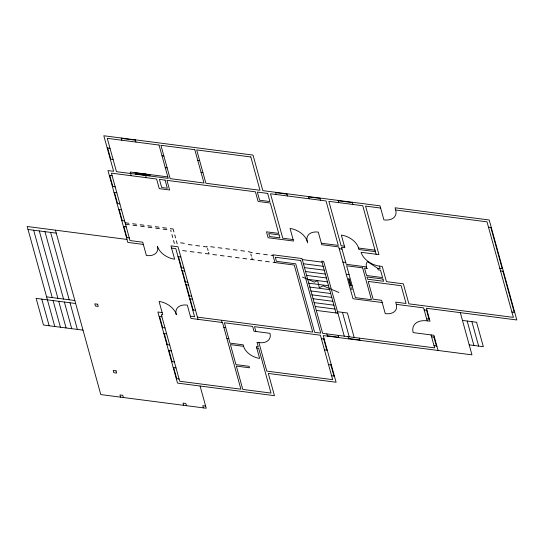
<?xml version="1.0" encoding="UTF-8"?>
<svg xmlns="http://www.w3.org/2000/svg" width="544" height="544" viewBox="0 0 544 544"><rect width="100%" height="100%" fill="white"/><g stroke="black" fill="none" stroke-linecap="round" stroke-linejoin="round"><path stroke-width="0.82" d="M121.339 138.38L135.463 140.209M107.195 147.975L110.017 148.335M161.996 155.788L163.88 156.033M197.771 160.426L199.648 160.67M110.262 159.079L113.084 159.446M165.267 167.64L167.151 167.885M201.035 172.278L202.919 172.523M167.817 176.895L130.166 172.013L131.186 175.719M145.282 174.155L135.021 172.822L135.327 173.937L145.588 175.263M145.595 174.196L146.01 174.25M146.363 174.298L146.71 174.338M147.064 174.386L147.41 174.434M147.757 174.474L148.104 174.522M148.396 174.556L148.764 174.604M149.763 174.733L150.069 175.848M145.901 175.304L146.316 175.358M146.669 175.406L147.016 175.447M147.37 175.494L147.716 175.542M148.063 175.583L148.41 175.63M148.702 175.671L149.07 175.719M275.645 192.658L286.94 194.12M308.591 196.928L319.886 198.397M338.239 200.77L352.362 202.606M380.644 208.053L365.582 206.101L378.957 254.612L361.073 252.294A16.538 10.404 27.8 0 0 379.406 266.091L382.228 266.458L386.417 281.642L403.362 283.839L408.877 303.838L513.366 317.376L487.009 221.843L395.699 210.004A16.538 10.404 27.8 0 1 383.908 219.905L380.025 205.836L262.834 190.638L253.028 155.094L103.822 135.755L113.628 171.299L107.984 170.571L127.799 242.406L143.33 244.419M109.31 175.386L112.132 175.746M488.492 227.215L491.314 227.576M112.377 186.49L115.199 186.857M114.009 192.42L116.831 192.78M117.076 203.524L119.898 203.891M118.708 209.447L121.53 209.814M293.114 239.557L282.764 238.211L270.504 193.78L326.046 200.974L338.3 245.412L321.354 243.216M344.42 246.208L341.122 245.779L328.868 201.341L362.753 205.734L376.135 254.245M366.88 268.396L366.472 266.914L346.229 264.296L341.53 247.262L344.828 247.69L341.353 235.096A15.504 9.758 27.8 0 1 358.537 248.037L375.013 250.172M375.421 251.654L358.945 249.519L358.537 248.037M499.827 268.314L502.656 268.682M121.774 220.558L124.596 220.925M339.218 248.744L342.047 249.111M500.548 270.905L503.37 271.272M125.106 222.775L128.874 223.264M132.634 223.754L136.401 224.244M140.168 224.726L143.936 225.216M147.696 225.706L151.463 226.195M155.23 226.678L158.998 227.168M162.758 227.657L166.525 228.147M170.292 228.636L173.114 228.997L173.93 231.962M125.514 224.257L129.282 224.747M133.049 225.236L136.809 225.719M140.576 226.209L144.344 226.698M148.104 227.188L151.871 227.671M155.638 228.16L159.406 228.65M163.166 229.14L166.933 229.629M123.406 226.481L126.228 226.848M342.897 262.079L345.719 262.439M180.554 242.821L184.321 243.304M210.678 246.724L214.445 247.214M218.212 247.697L221.972 248.186M225.74 248.676L229.507 249.166M233.274 249.648L237.034 250.138M240.802 250.628L244.569 251.117M248.336 251.6L252.3 252.831M366.472 266.914A12.403 7.806 27.8 0 1 367.472 261.616L377.767 268.382L380.12 268.688L379.406 266.091M188.292 244.535L192.059 245.024M195.82 245.514L199.587 245.997M203.354 246.486L207.121 246.976L206.917 246.235M256.068 253.32L259.835 253.81M263.595 254.3L267.362 254.782M271.13 255.272L273.013 255.517M302.267 259.57L322.034 262.133M367.35 268.457L364.528 268.09L366.568 275.502L382.568 277.576L380.528 270.164L378.175 269.865L377.767 268.382M126.473 237.592L129.295 237.959M126.983 239.442L27.2 226.508L54.781 326.488M303.416 263.745L323.184 266.308M28.016 229.473L56.256 233.131M171.571 248.078L175.807 248.628L194.602 316.764L190.366 316.214M182.702 250.594L186.47 251.083M190.23 251.573L193.997 252.056M197.764 252.545L201.532 253.035M205.292 253.524L209.059 254.014L208.57 252.239M212.826 254.497L216.587 254.986M220.354 255.476L224.121 255.966M227.888 256.448L231.649 256.938M235.416 257.428L239.183 257.917M242.95 258.4L246.711 258.89M250.478 259.379L254.245 259.869M258.006 260.358L261.773 260.841M265.54 261.331L269.307 261.82M273.068 262.31L294.25 265.05L312.739 332.078L197.424 317.132M304.49 267.628L324.258 270.191M346.27 274.298L349.092 274.659M305.565 271.517L325.332 274.081M178.004 256.591L180.826 256.958M306.639 275.407L326.407 277.97M307.707 279.296L327.474 281.86M349.33 285.403L352.158 285.77M308.781 283.186L328.549 285.743M181.064 267.702L183.892 268.063M511.884 312.011L514.706 312.378M309.856 287.069L329.623 289.632M181.886 270.66L184.708 271.028M310.923 290.958L330.691 293.522M382.187 302.518L353.008 298.738L338.708 246.894L321.762 244.698L318.294 232.104A15.504 9.758 27.8 0 0 307.238 241.386L307.646 242.869M396.311 304.348L395.699 302.124L406.048 303.47L401.146 285.695L368.2 281.425L373.102 299.2L381.575 300.295L385.254 313.63A15.504 9.758 27.8 0 0 396.311 304.348L423.606 307.884L427.183 320.844A19.638 12.356 27.8 0 0 413.182 332.602L433.888 335.288L438.076 350.465M311.998 294.848L331.765 297.412M424.17 309.924L426.992 310.291M184.946 281.772L187.768 282.139M313.072 298.738L332.84 301.301M462.468 320.423L476.585 322.252L483.324 346.691L469.207 344.862M185.762 284.73L188.591 285.097M314.146 302.62L333.914 305.184M426.618 318.811L429.447 319.178M427.183 320.844L430.005 321.212L426.435 308.251L516.8 319.967L489.219 219.987L395.087 207.788L395.699 210.004M315.214 306.51L334.982 309.074M337.532 311.726L347.412 313.004L354.158 337.443M316.288 310.4L337.94 313.208M188.829 295.841L191.651 296.208M189.645 298.806L192.467 299.173M431.576 336.77L434.398 337.137M192.712 309.91L195.534 310.277M434.024 345.658L436.852 346.025M46.607 296.868L74.848 300.526M162.126 312.555L157.889 312.004L177.5 383.098L274.455 395.672L268.328 373.449L336.104 382.235L323.231 335.58L471.961 354.858L460.319 312.644M327.366 335.757L338.66 337.226M348.548 338.504L359.842 339.966M75.664 303.491L36.128 298.364L43.479 325.026L83.014 330.147M159.113 316.445L161.935 316.812M321.375 338.708L324.197 339.075M223.842 327.338L225.719 327.583M162.18 327.556L165.002 327.923M324.435 349.819L327.264 350.186M226.902 338.45L228.786 338.688M243.596 346.324L243.188 344.842L230.01 343.135L224.393 322.769L252.634 326.427L253.96 331.242L269.967 333.316A15.504 9.758 27.8 0 1 258.91 342.598L257.026 342.353L258.25 346.793L256.367 346.548L259.638 358.401A14.47 9.105 27.8 0 1 243.596 346.324L230.418 344.617L235.933 364.609L249.111 366.316L249.526 367.798L236.348 366.092L242.78 389.422L271.021 393.081L258.658 348.276L256.775 348.031M163.812 333.479L166.634 333.846M328.522 364.63L331.35 364.997M166.879 344.59L169.701 344.957M168.511 350.513L171.333 350.88M331.588 375.741L334.41 376.101M171.578 361.624L174.4 361.991M173.21 367.547L176.032 367.914M176.276 378.658L179.098 379.025M205.605 406.028L202.783 405.661L203.395 407.884M302.457 277.066L314.554 282.186L317.601 280.575L319.335 287.735L323.143 285.824L338.898 292.495M490.844 227.514L502.18 268.62M502.901 271.211L514.236 312.317M471.879 321.64L478.618 346.079M467.174 321.035L473.912 345.474M426.523 310.23L428.978 319.117M433.928 337.076L436.383 345.964M431.066 334.92L434.642 347.881L322.619 333.356L301.988 258.556L272.809 254.776L274.951 262.555M352.26 202.232L352.872 204.456M338.137 200.403L338.749 202.626M351.179 285.933L349.207 278.773L348.5 278.684L350.472 285.845M351.723 287.912L351.825 288.279M352.199 289.639L351.492 289.544M351.016 287.817L351.118 288.191M359.332 338.116L359.944 340.34M319.784 198.023L320.396 200.246M342.475 312.365L349.214 336.804M348.038 336.654L348.65 338.871M308.489 196.561L309.101 198.778M344.27 336.165L323.639 261.365L321.756 261.12L336.056 312.963M338.15 335.369L338.762 337.593M326.856 333.907L327.468 336.131M286.838 193.752L287.45 195.976M323.728 339.014L326.794 350.125M330.874 364.936L333.941 376.04M275.543 192.29L276.155 194.507M250.832 254.068L251.389 256.108M251.872 257.849L252.362 259.624M255.843 331.486L254.517 326.672L320.409 335.213L332.67 379.651L266.771 371.11L258.91 342.598M207.529 248.458L208.087 250.492M221.428 320.239L222.04 322.463M174.746 234.926L175.569 237.884M176.385 240.849L177.201 243.814M198.036 319.348L178.017 246.772L170.959 245.861L174.638 259.189A15.504 9.758 27.8 0 1 157.447 246.248A15.504 9.758 27.8 0 1 146.397 255.53L142.718 242.196L130.009 240.55L111.418 173.155L156.604 179.017L159.263 188.639L169.612 189.985L166.96 180.356L255.442 191.828L258.101 201.45L270.334 203.041L278.712 233.403L266.472 231.819L268.11 237.742L293.522 241.04L290.054 228.446A15.504 9.758 27.8 0 1 307.238 241.386M178.473 256.652L181.54 267.764M182.356 270.722L185.416 281.833M186.238 284.791L189.298 295.902M190.114 298.867L193.181 309.971M170.7 230.112L171.108 231.594M171.924 234.559L172.74 237.517M173.556 240.482L174.379 243.447M145.228 173.971L146.248 177.67M135.361 139.842L135.973 142.059M200.09 386.029L206.217 408.245L100.79 394.584L55.44 230.173M176.242 314.384A15.504 9.758 27.8 0 1 187.299 305.102L190.978 318.437L222.51 322.524L240.897 389.178L179.71 381.249L161.323 314.595L162.738 314.779L159.059 301.444A15.504 9.758 27.8 0 1 176.242 314.384L176.344 314.752M121.237 138.013L121.856 140.23M186.449 405.688L185.837 403.464L183.015 403.097L183.627 405.321M159.582 316.506L162.649 327.617M164.281 333.54L167.348 344.651M168.98 350.574L172.047 361.685M173.679 367.608L176.746 378.719M107.664 148.036L110.731 159.14M109.779 175.447L112.846 186.551M114.478 192.474L117.545 203.585M119.177 209.508L122.244 220.619M123.876 226.542L126.942 237.653M123.379 397.508L122.767 395.291L119.945 394.924L120.557 397.14M50.612 232.404L69.197 299.792M70.013 302.756L77.37 329.419M44.962 231.669L63.553 299.064M64.369 302.022L71.72 328.685M39.311 230.935L57.902 298.33M58.718 301.294L66.076 327.95M33.667 230.207L52.251 297.595M53.074 300.56L60.425 327.223M41.772 299.098L49.13 325.754M159.038 145.051L107.263 138.339L116.457 171.666L168.225 178.378L159.038 145.051M194.806 149.688L160.915 145.296L170.109 178.622L204 183.015L194.806 149.688M250.818 156.951L196.69 149.933L205.884 183.26L260.005 190.278L250.818 156.951M165.077 180.112L159.426 179.377L161.677 187.524L167.321 188.258L165.077 180.112M267.682 193.412L257.326 192.073L259.576 200.219L269.926 201.559L267.682 193.412M279.12 234.886L268.763 233.546L269.586 236.504L279.936 237.85L279.12 234.886M362.644 267.852L346.637 265.778L355.422 297.622L371.43 299.696L362.644 267.852M300.716 260.535L275.305 257.244L276.427 261.317L295.725 263.82L314.622 332.323L320.736 333.112L300.716 260.535M382.976 279.052L366.976 276.978L367.588 279.201L383.595 281.275L382.976 279.052M97.641 304.198L94.819 303.831L95.431 306.048L98.253 306.415L97.641 304.198M116.028 370.852L113.206 370.484L113.818 372.701L116.64 373.068L116.028 370.852"/></g></svg>
